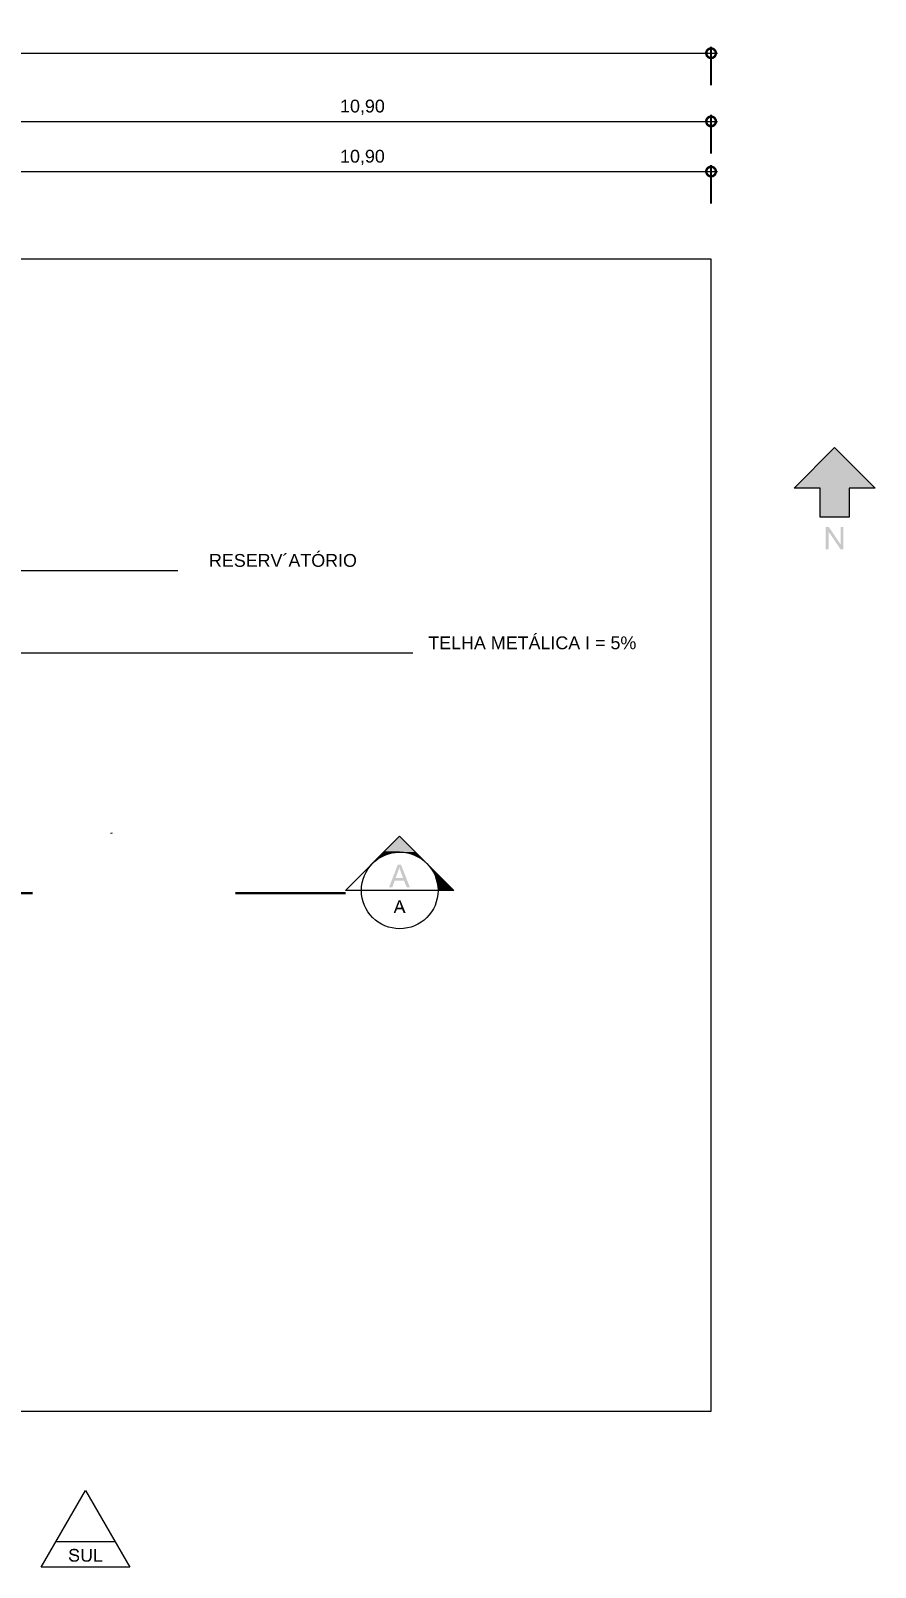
# Model space of a CAD drawing. Header units: millimetres. Extents: x 905 to 942.7, y 610.5 to 634.5.
# Drawn here: x 929.5 to 942.7, y 610.53 to 634.54 of the extents above; entities that cross this region are included whole.
import ezdxf

# ---------------------------------------------------------------- set-up
doc = ezdxf.new("R2010")
doc.units = ezdxf.units.MM
doc.linetypes.add('HIDDEN', pattern=[9.525, 6.35, -3.175])
doc.layers.add('ARQ_COTA_AZUL', color=5, linetype='Continuous', lineweight=20, true_color=0x0000ff)
doc.layers.add('ARQ_TELHADO CT', color=2, linetype='Continuous', lineweight=20)
doc.layers.add('LCORTE', color=234, linetype='HIDDEN', lineweight=30)
for name, color, linetype in [('ARQ_TXT 01', 1, 'Continuous'), ('PDF5_ARQ_COTA_AZUL', 5, 'Continuous'), ('PDF5_SIMB_01', 7, 'Continuous'), ('PDF5_SIMB_02', 7, 'Continuous'), ('PDF5_SIMB_TXT', 7, 'Continuous')]:
    doc.layers.add(name, color=color, linetype=linetype)
doc.layers.add('PDF5_SIMB_PREENCHIMENTO', color=7, linetype='Continuous', true_color=0xbababa)
doc.styles.add('Annot_2.0mm', font='arial.ttf', dxfattribs={"height": 2})
doc.styles.add('cota', font='arial.ttf')
doc.dimstyles.new('Info 01 - annot', dxfattribs={"dimtxt": 2, "dimasz": 3, "dimexe": 1, "dimexo": 1, "dimgap": 1, "dimtad": 1, "dimzin": 4, "dimtxsty": 'cota', "dimblk": 'DOTSMALL', "dimcen": 2, "dimdle": 1, "dimclrd": 256, "dimclre": 256, "dimclrt": 1, "dimazin": 2, "dimtfac": 0.09, "dimtix": 1, "dimtmove": 2, "dimatfit": 2, "dimfxl": 5, "dimfxlon": 1, "dimtolj": 1, "dimtzin": 4, "dimlwd": -1, "dimarcsym": 1})

# ---------------------------------------------------------------- blocks, each defined once
blk = doc.blocks.new('_DotSmall')
at = {"color": 0, "linetype": 'ByBlock', "const_width": 0.5}
blk.add_lwpolyline([(-0.0625, 0, 1), (0.0625, 0, 1)], format="xyb", close=True, dxfattribs=at)
blk = doc.blocks.new('*D35')
at = {"layer": 'ARQ_COTA_AZUL', "lineweight": -2, "transparency": 16777216}
for p, q in [((929.236, 631.843), (929.236, 632.443)), ((940.136, 631.843), (940.136, 632.443))]:
    blk.add_line(p, q, dxfattribs=at)
at = {"layer": 'ARQ_COTA_AZUL', "transparency": 16777216}
blk.add_line((929.136, 632.343), (940.236, 632.343), dxfattribs=at)
at = {"layer": 'ARQ_COTA_AZUL', "transparency": 16777216, "xscale": 0.3, "yscale": 0.3, "zscale": 0.3, "rotation": 180}
blk.add_blockref('_DotSmall', (929.236, 632.343), dxfattribs=at)
at = {"layer": 'ARQ_COTA_AZUL', "transparency": 16777216, "xscale": 0.3, "yscale": 0.3, "zscale": 0.3}
blk.add_blockref('_DotSmall', (940.136, 632.343), dxfattribs=at)
at = {"layer": 'ARQ_COTA_AZUL', "color": 1, "transparency": 16777216, "insert": (934.686, 632.564), "char_height": 0.2, "attachment_point": 5, "style": 'cota'}
blk.add_mtext('\\A1;10,90', dxfattribs=at)
blk = doc.blocks.new('*D38')
at = {"layer": 'ARQ_COTA_AZUL', "lineweight": -2, "transparency": 16777216}
for p, q in [((929.236, 632.627), (929.236, 633.227)), ((940.136, 632.627), (940.136, 633.227))]:
    blk.add_line(p, q, dxfattribs=at)
at = {"layer": 'ARQ_COTA_AZUL', "transparency": 16777216}
blk.add_line((929.136, 633.127), (940.236, 633.127), dxfattribs=at)
at = {"layer": 'ARQ_COTA_AZUL', "transparency": 16777216, "xscale": 0.3, "yscale": 0.3, "zscale": 0.3, "rotation": 180}
blk.add_blockref('_DotSmall', (929.236, 633.127), dxfattribs=at)
at = {"layer": 'ARQ_COTA_AZUL', "transparency": 16777216, "xscale": 0.3, "yscale": 0.3, "zscale": 0.3}
blk.add_blockref('_DotSmall', (940.136, 633.127), dxfattribs=at)
at = {"layer": 'ARQ_COTA_AZUL', "color": 1, "transparency": 16777216, "insert": (934.686, 633.348), "char_height": 0.2, "attachment_point": 5, "style": 'cota'}
blk.add_mtext('\\A1;10,90', dxfattribs=at)
blk = doc.blocks.new('*D39')
at = {"layer": 'ARQ_COTA_AZUL', "transparency": 16777216}
blk.add_line((910.036, 634.192), (940.236, 634.192), dxfattribs=at)
at = {"layer": 'ARQ_COTA_AZUL', "lineweight": -2, "transparency": 16777216}
for p, q in [((910.136, 633.692), (910.136, 634.292)), ((940.136, 633.692), (940.136, 634.292))]:
    blk.add_line(p, q, dxfattribs=at)
at = {"layer": 'ARQ_COTA_AZUL', "transparency": 16777216, "xscale": 0.3, "yscale": 0.3, "zscale": 0.3, "rotation": 180}
blk.add_blockref('_DotSmall', (910.136, 634.192), dxfattribs=at)
at = {"layer": 'ARQ_COTA_AZUL', "transparency": 16777216, "xscale": 0.3, "yscale": 0.3, "zscale": 0.3}
blk.add_blockref('_DotSmall', (940.136, 634.192), dxfattribs=at)
at = {"layer": 'ARQ_COTA_AZUL', "color": 1, "transparency": 16777216, "insert": (925.136, 634.412), "char_height": 0.2, "attachment_point": 5, "style": 'cota'}
blk.add_mtext('\\A1;30,00', dxfattribs=at)

msp = doc.modelspace()

# ---------------------------------------------------------------- hatches: boundary and pattern name
at = {"layer": 'PDF5_SIMB_01', "transparency": 33554559}
msp.add_hatch(color=256, dxfattribs=at).paths.add_polyline_path([(941.93, 626.442), (941.93, 626.789), (941.977, 626.789), (942.163, 626.514), (942.163, 626.789), (942.205, 626.789), (942.205, 626.442), (942.159, 626.442), (941.973, 626.717), (941.973, 626.442)])
at = {"layer": 'PDF5_SIMB_TXT', "transparency": 33554559}
h = msp.add_hatch(color=256, dxfattribs=at)
h.paths.add_polyline_path([(935.102, 621.159), (935.238, 621.511), (935.289, 621.511), (935.428, 621.159), (935.378, 621.159), (935.335, 621.265), (935.191, 621.265), (935.153, 621.159)], flags=0)
h.paths.add_polyline_path([(935.204, 621.303), (935.323, 621.303), (935.285, 621.401), (935.285, 621.405), (935.28, 621.413), (935.28, 621.418), (935.276, 621.422), (935.276, 621.426), (935.276, 621.435), (935.272, 621.439), (935.272, 621.443), (935.268, 621.447), (935.268, 621.452), (935.268, 621.456), (935.263, 621.46), (935.263, 621.464), (935.263, 621.468), (935.263, 621.473), (935.259, 621.473), (935.259, 621.468), (935.259, 621.464), (935.259, 621.46), (935.255, 621.456), (935.255, 621.452), (935.255, 621.447), (935.255, 621.439), (935.251, 621.435), (935.251, 621.43), (935.251, 621.426), (935.246, 621.422), (935.246, 621.418), (935.246, 621.413), (935.242, 621.409), (935.242, 621.405)], flags=0)
h = msp.add_hatch(color=256, dxfattribs=at)
h.paths.add_polyline_path([(935.174, 620.757), (935.251, 620.956), (935.28, 620.956), (935.361, 620.757), (935.331, 620.757), (935.306, 620.816), (935.225, 620.816), (935.2, 620.757)], flags=0)
h.paths.add_polyline_path([(935.229, 620.842), (935.297, 620.842), (935.276, 620.897), (935.276, 620.897), (935.276, 620.901), (935.276, 620.905), (935.272, 620.91), (935.272, 620.91), (935.272, 620.914), (935.272, 620.918), (935.268, 620.918), (935.268, 620.922), (935.268, 620.922), (935.268, 620.927), (935.268, 620.931), (935.263, 620.931), (935.263, 620.935), (935.263, 620.935), (935.263, 620.935), (935.263, 620.935), (935.263, 620.931), (935.263, 620.931), (935.263, 620.927), (935.259, 620.922), (935.259, 620.922), (935.259, 620.918), (935.259, 620.914), (935.259, 620.914), (935.255, 620.91), (935.255, 620.905), (935.255, 620.905), (935.255, 620.901), (935.255, 620.901), (935.255, 620.897)], flags=0)
for points in [[(930.101, 610.687), (930.126, 610.687), (930.126, 610.687), (930.126, 610.682), (930.126, 610.678), (930.126, 610.678), (930.126, 610.674), (930.126, 610.67), (930.13, 610.67), (930.13, 610.666), (930.13, 610.666), (930.13, 610.666), (930.134, 610.661), (930.134, 610.661), (930.139, 610.657), (930.139, 610.657), (930.143, 610.653), (930.143, 610.653), (930.147, 610.653), (930.147, 610.649), (930.151, 610.649), (930.151, 610.649), (930.156, 610.649), (930.156, 610.649), (930.16, 610.644), (930.164, 610.644), (930.164, 610.644), (930.168, 610.644), (930.168, 610.644), (930.173, 610.644), (930.177, 610.644), (930.181, 610.644), (930.181, 610.644), (930.181, 610.644), (930.185, 610.644), (930.189, 610.644), (930.194, 610.644), (930.194, 610.644), (930.198, 610.644), (930.202, 610.644), (930.202, 610.644), (930.206, 610.644), (930.206, 610.644), (930.211, 610.649), (930.211, 610.649), (930.215, 610.649), (930.219, 610.653), (930.219, 610.653), (930.223, 610.653), (930.223, 610.657), (930.228, 610.657), (930.228, 610.661), (930.228, 610.661), (930.232, 610.666), (930.232, 610.666), (930.232, 610.67), (930.232, 610.674), (930.232, 610.674), (930.232, 610.678), (930.232, 610.678), (930.232, 610.682), (930.232, 610.687), (930.232, 610.687), (930.228, 610.691), (930.228, 610.691), (930.228, 610.695), (930.228, 610.695), (930.223, 610.695), (930.223, 610.699), (930.219, 610.699), (930.219, 610.699), (930.215, 610.704), (930.211, 610.704), (930.211, 610.704), (930.206, 610.704), (930.206, 610.708), (930.206, 610.708), (930.202, 610.708), (930.202, 610.708), (930.198, 610.708), (930.194, 610.708), (930.194, 610.708), (930.189, 610.712), (930.185, 610.712), (930.181, 610.712), (930.177, 610.712), (930.173, 610.716), (930.173, 610.716), (930.168, 610.716), (930.168, 610.716), (930.164, 610.716), (930.16, 610.716), (930.156, 610.721), (930.156, 610.721), (930.151, 610.721), (930.147, 610.721), (930.147, 610.721), (930.143, 610.725), (930.143, 610.725), (930.139, 610.725), (930.139, 610.725), (930.134, 610.725), (930.134, 610.729), (930.13, 610.729), (930.13, 610.729), (930.126, 610.733), (930.126, 610.733), (930.122, 610.733), (930.122, 610.738), (930.117, 610.738), (930.117, 610.742), (930.117, 610.742), (930.113, 610.746), (930.113, 610.746), (930.113, 610.75), (930.109, 610.75), (930.109, 610.754), (930.109, 610.754), (930.109, 610.759), (930.109, 610.763), (930.109, 610.763), (930.105, 610.767), (930.105, 610.767), (930.105, 610.771), (930.105, 610.771), (930.105, 610.776), (930.109, 610.78), (930.109, 610.78), (930.109, 610.784), (930.109, 610.788), (930.109, 610.788), (930.113, 610.793), (930.113, 610.793), (930.113, 610.797), (930.113, 610.801), (930.117, 610.801), (930.117, 610.805), (930.122, 610.805), (930.122, 610.805), (930.122, 610.809), (930.126, 610.809), (930.13, 610.814), (930.13, 610.814), (930.134, 610.814), (930.134, 610.818), (930.139, 610.818), (930.139, 610.818), (930.143, 610.818), (930.147, 610.822), (930.147, 610.822), (930.151, 610.822), (930.151, 610.822), (930.156, 610.822), (930.16, 610.822), (930.16, 610.826), (930.164, 610.826), (930.168, 610.826), (930.168, 610.826), (930.173, 610.826), (930.177, 610.826), (930.177, 610.826), (930.181, 610.826), (930.181, 610.826), (930.185, 610.826), (930.189, 610.826), (930.194, 610.826), (930.194, 610.826), (930.198, 610.822), (930.198, 610.822), (930.202, 610.822), (930.206, 610.822), (930.206, 610.822), (930.211, 610.822), (930.215, 610.818), (930.215, 610.818), (930.215, 610.818), (930.219, 610.818), (930.223, 610.818), (930.223, 610.814), (930.228, 610.814), (930.228, 610.814), (930.232, 610.809), (930.232, 610.809), (930.236, 610.805), (930.236, 610.805), (930.24, 610.801), (930.24, 610.801), (930.24, 610.797), (930.24, 610.797), (930.244, 610.797), (930.244, 610.793), (930.244, 610.788), (930.249, 610.788), (930.249, 610.784), (930.249, 610.784), (930.249, 610.78), (930.249, 610.776), (930.253, 610.776), (930.253, 610.771), (930.253, 610.767), (930.253, 610.767), (930.253, 610.767), (930.228, 610.763), (930.228, 610.767), (930.228, 610.771), (930.223, 610.771), (930.223, 610.776), (930.223, 610.78), (930.223, 610.78), (930.219, 610.784), (930.219, 610.784), (930.219, 610.788), (930.215, 610.788), (930.215, 610.793), (930.215, 610.793), (930.211, 610.793), (930.211, 610.797), (930.206, 610.797), (930.206, 610.797), (930.202, 610.797), (930.202, 610.801), (930.198, 610.801), (930.194, 610.801), (930.194, 610.801), (930.189, 610.801), (930.185, 610.801), (930.181, 610.801), (930.181, 610.801), (930.177, 610.801), (930.173, 610.801), (930.173, 610.801), (930.168, 610.801), (930.164, 610.801), (930.16, 610.801), (930.16, 610.801), (930.156, 610.801), (930.156, 610.801), (930.151, 610.797), (930.151, 610.797), (930.147, 610.797), (930.147, 610.797), (930.143, 610.793), (930.143, 610.793), (930.143, 610.793), (930.139, 610.788), (930.139, 610.788), (930.134, 610.784), (930.134, 610.784), (930.134, 610.78), (930.134, 610.78), (930.13, 610.776), (930.13, 610.771), (930.13, 610.771), (930.13, 610.771), (930.134, 610.767), (930.134, 610.763), (930.134, 610.763), (930.134, 610.759), (930.139, 610.759), (930.139, 610.754), (930.139, 610.754), (930.143, 610.754), (930.143, 610.754), (930.143, 610.75), (930.147, 610.75), (930.147, 610.75), (930.151, 610.75), (930.151, 610.75), (930.156, 610.746), (930.156, 610.746), (930.16, 610.746), (930.164, 610.746), (930.168, 610.742), (930.168, 610.742), (930.173, 610.742), (930.177, 610.742), (930.181, 610.742), (930.185, 610.738), (930.185, 610.738), (930.189, 610.738), (930.194, 610.738), (930.198, 610.738), (930.202, 610.733), (930.202, 610.733), (930.206, 610.733), (930.211, 610.733), (930.211, 610.733), (930.215, 610.733), (930.215, 610.729), (930.219, 610.729), (930.219, 610.729), (930.223, 610.729), (930.223, 610.729), (930.223, 610.729), (930.228, 610.725), (930.228, 610.725), (930.232, 610.725), (930.236, 610.721), (930.236, 610.721), (930.24, 610.721), (930.24, 610.716), (930.244, 610.716), (930.244, 610.712), (930.249, 610.712), (930.249, 610.708), (930.249, 610.708), (930.249, 610.708), (930.253, 610.704), (930.253, 610.704), (930.253, 610.699), (930.253, 610.699), (930.257, 610.695), (930.257, 610.691), (930.257, 610.691), (930.257, 610.687), (930.257, 610.682), (930.257, 610.682), (930.257, 610.678), (930.257, 610.674), (930.257, 610.674), (930.257, 610.67), (930.257, 610.67), (930.257, 610.666), (930.257, 610.661), (930.253, 610.661), (930.253, 610.657), (930.253, 610.657), (930.253, 610.653), (930.249, 610.649), (930.249, 610.649), (930.249, 610.649), (930.244, 610.644), (930.244, 610.644), (930.24, 610.64), (930.24, 610.64), (930.24, 610.636), (930.236, 610.636), (930.236, 610.632), (930.232, 610.632), (930.228, 610.632), (930.228, 610.627), (930.223, 610.627), (930.223, 610.627), (930.219, 610.627), (930.219, 610.623), (930.215, 610.623), (930.215, 610.623), (930.211, 610.623), (930.206, 610.623), (930.206, 610.619), (930.202, 610.619), (930.198, 610.619), (930.198, 610.619), (930.194, 610.619), (930.189, 610.619), (930.189, 610.619), (930.185, 610.619), (930.185, 610.619), (930.181, 610.619), (930.177, 610.619), (930.177, 610.619), (930.173, 610.619), (930.168, 610.619), (930.164, 610.619), (930.164, 610.619), (930.16, 610.619), (930.156, 610.623), (930.156, 610.623), (930.151, 610.623), (930.151, 610.623), (930.147, 610.623), (930.143, 610.623), (930.143, 610.623), (930.139, 610.627), (930.139, 610.627), (930.134, 610.627), (930.134, 610.627), (930.13, 610.632), (930.13, 610.632), (930.126, 610.632), (930.126, 610.636), (930.122, 610.636), (930.122, 610.64), (930.117, 610.64), (930.117, 610.644), (930.113, 610.644), (930.113, 610.649), (930.109, 610.649), (930.109, 610.649), (930.109, 610.653), (930.109, 610.657), (930.105, 610.657), (930.105, 610.661), (930.105, 610.661), (930.101, 610.666), (930.101, 610.67), (930.101, 610.67), (930.101, 610.674), (930.101, 610.674), (930.101, 610.678), (930.101, 610.682), (930.101, 610.682), (930.101, 610.687)], [(930.427, 610.822), (930.452, 610.822), (930.452, 610.708), (930.452, 610.704), (930.452, 610.699), (930.452, 610.695), (930.452, 610.695), (930.452, 610.691), (930.452, 610.687), (930.452, 610.682), (930.452, 610.682), (930.452, 610.678), (930.448, 610.678), (930.448, 610.674), (930.448, 610.67), (930.448, 610.67), (930.448, 610.666), (930.448, 610.666), (930.448, 610.661), (930.443, 610.661), (930.443, 610.657), (930.443, 610.657), (930.443, 610.653), (930.443, 610.653), (930.439, 610.649), (930.439, 610.649), (930.439, 610.644), (930.435, 610.644), (930.435, 610.64), (930.431, 610.64), (930.431, 610.636), (930.427, 610.636), (930.427, 610.632), (930.422, 610.632), (930.422, 610.632), (930.418, 610.627), (930.418, 610.627), (930.414, 610.627), (930.414, 610.627), (930.41, 610.623), (930.405, 610.623), (930.405, 610.623), (930.401, 610.623), (930.401, 610.623), (930.397, 610.619), (930.393, 610.619), (930.393, 610.619), (930.388, 610.619), (930.384, 610.619), (930.384, 610.619), (930.38, 610.619), (930.376, 610.619), (930.376, 610.619), (930.372, 610.619), (930.367, 610.619), (930.363, 610.619), (930.363, 610.619), (930.359, 610.619), (930.355, 610.619), (930.355, 610.619), (930.35, 610.619), (930.346, 610.623), (930.346, 610.623), (930.342, 610.623), (930.338, 610.623), (930.338, 610.623), (930.333, 610.627), (930.333, 610.627), (930.329, 610.627), (930.329, 610.627), (930.329, 610.627), (930.325, 610.632), (930.325, 610.632), (930.321, 610.632), (930.316, 610.636), (930.316, 610.636), (930.316, 610.64), (930.312, 610.64), (930.312, 610.644), (930.308, 610.644), (930.308, 610.649), (930.308, 610.649), (930.304, 610.653), (930.304, 610.653), (930.304, 610.657), (930.304, 610.657), (930.3, 610.657), (930.3, 610.661), (930.3, 610.661), (930.3, 610.666), (930.3, 610.67), (930.3, 610.67), (930.3, 610.674), (930.295, 610.674), (930.295, 610.678), (930.295, 610.682), (930.295, 610.682), (930.295, 610.687), (930.295, 610.691), (930.295, 610.691), (930.295, 610.695), (930.295, 610.699), (930.295, 610.704), (930.295, 610.704), (930.295, 610.708), (930.295, 610.822), (930.321, 610.822), (930.321, 610.708), (930.321, 610.704), (930.321, 610.699), (930.321, 610.695), (930.321, 610.695), (930.321, 610.691), (930.321, 610.687), (930.321, 610.682), (930.321, 610.682), (930.325, 610.678), (930.325, 610.678), (930.325, 610.674), (930.325, 610.674), (930.325, 610.67), (930.325, 610.67), (930.329, 610.666), (930.329, 610.666), (930.329, 610.661), (930.333, 610.657), (930.333, 610.657), (930.333, 610.657), (930.338, 610.653), (930.338, 610.653), (930.342, 610.649), (930.342, 610.649), (930.346, 610.649), (930.346, 610.649), (930.35, 610.644), (930.35, 610.644), (930.355, 610.644), (930.359, 610.644), (930.359, 610.644), (930.363, 610.644), (930.367, 610.644), (930.367, 610.644), (930.372, 610.644), (930.376, 610.644), (930.38, 610.644), (930.38, 610.644), (930.384, 610.644), (930.388, 610.644), (930.388, 610.644), (930.393, 610.644), (930.397, 610.644), (930.397, 610.649), (930.401, 610.649), (930.401, 610.649), (930.405, 610.649), (930.405, 610.653), (930.41, 610.653), (930.41, 610.653), (930.414, 610.657), (930.414, 610.657), (930.414, 610.657), (930.414, 610.657), (930.418, 610.661), (930.418, 610.661), (930.418, 610.666), (930.418, 610.666), (930.422, 610.67), (930.422, 610.67), (930.422, 610.674), (930.422, 610.674), (930.422, 610.678), (930.422, 610.682), (930.422, 610.682), (930.427, 610.687), (930.427, 610.691), (930.427, 610.695), (930.427, 610.699), (930.427, 610.699), (930.427, 610.704), (930.427, 610.708)], [(930.494, 610.623), (930.494, 610.822), (930.519, 610.822), (930.519, 610.644), (930.621, 610.644), (930.621, 610.623)]]:
    msp.add_hatch(color=256, dxfattribs=at).paths.add_polyline_path(points)

# ---------------------------------------------------------------- linework, layer by layer
at = {"layer": 'ARQ_TELHADO CT'}
msp.add_lwpolyline([(910.136, 612.972), (940.136, 612.972), (940.136, 630.972), (910.136, 630.972)], close=True, dxfattribs=at)
at = {"layer": 'LCORTE'}
msp.add_line((913.652, 621.068), (934.42, 621.068), dxfattribs=at)
at = {"layer": 'PDF5_ARQ_COTA_AZUL', "lineweight": 20}
for points in [[(923.631, 626.109), (931.801, 626.109)], [(927.304, 624.821), (935.475, 624.821)]]:
    msp.add_lwpolyline(points, dxfattribs=at)
at = {"layer": 'PDF5_SIMB_01', "lineweight": 9}
for points in [[(941.844, 627.394), (941.433, 627.394), (942.068, 628.029), (942.703, 627.394), (942.293, 627.394), (942.293, 626.941), (941.844, 626.941)], [(934.665, 621.108), (934.42, 621.108), (935.267, 621.959), (936.113, 621.108), (935.868, 621.108)]]:
    msp.add_lwpolyline(points, close=True, dxfattribs=at)
msp.add_circle((935.269, 621.11), 0.599, dxfattribs=at)
at = {"layer": 'PDF5_SIMB_02', "lineweight": 20}
msp.add_lwpolyline([(929.664, 610.534), (930.358, 611.732), (931.048, 610.534)], close=True, dxfattribs=at)
msp.add_lwpolyline([(930.82, 610.932), (929.897, 610.932)], dxfattribs=at)
at = {"layer": 'PDF5_SIMB_PREENCHIMENTO', "lineweight": 0}
for points in [[(935.013, 621.705), (935.195, 621.705), (935.013, 621.705)], [(935.017, 621.709), (935.267, 621.709), (935.017, 621.709)], [(935.017, 621.709), (935.25, 621.709), (935.017, 621.709)], [(935.017, 621.709), (935.237, 621.709), (935.017, 621.709)], [(934.809, 621.502), (934.822, 621.514), (934.809, 621.502)], [(935.669, 621.552), (935.66, 621.561), (935.669, 621.552)], [(935.728, 621.493), (935.719, 621.502), (935.728, 621.493)]]:
    msp.add_lwpolyline(points, dxfattribs=at)
at = {"layer": 'PDF5_SIMB_PREENCHIMENTO', "transparency": 33554559}
for points in [[(942.068, 628.029), (942.703, 627.394), (941.433, 627.394)], [(942.293, 627.394), (941.844, 627.394), (942.293, 626.941)], [(941.844, 627.394), (942.293, 626.941), (941.844, 626.941)], [(930.754, 622.012), (930.783, 622.012), (930.741, 621.999)], [(930.783, 622.012), (930.741, 621.999), (930.775, 621.999)], [(935.267, 621.959), (935.017, 621.709), (935.516, 621.709)], [(934.924, 621.616), (934.945, 621.616), (934.915, 621.607)], [(934.945, 621.616), (934.915, 621.607), (934.932, 621.607)], [(934.932, 621.624), (934.957, 621.624), (934.924, 621.616)], [(934.957, 621.624), (934.924, 621.616), (934.945, 621.616)], [(934.941, 621.633), (934.97, 621.633), (934.932, 621.624)], [(934.97, 621.633), (934.932, 621.624), (934.957, 621.624)], [(934.945, 621.637), (934.983, 621.637), (934.941, 621.633)], [(934.983, 621.637), (934.941, 621.633), (934.97, 621.633)], [(934.953, 621.646), (934.996, 621.646), (934.945, 621.637)], [(934.996, 621.646), (934.945, 621.637), (934.983, 621.637)], [(934.962, 621.65), (935.008, 621.65), (934.953, 621.646)], [(935.008, 621.65), (934.953, 621.646), (934.996, 621.646)], [(934.966, 621.658), (935.021, 621.658), (934.962, 621.65)], [(935.021, 621.658), (934.962, 621.65), (935.008, 621.65)], [(934.97, 621.663), (935.034, 621.663), (934.966, 621.658)], [(935.034, 621.663), (934.966, 621.658), (935.021, 621.658)], [(934.979, 621.671), (935.051, 621.671), (934.97, 621.663)], [(935.051, 621.671), (934.97, 621.663), (935.034, 621.663)], [(934.983, 621.675), (935.063, 621.675), (934.979, 621.671)], [(935.063, 621.675), (934.979, 621.671), (935.051, 621.671)], [(934.987, 621.679), (935.076, 621.679), (934.983, 621.675)], [(935.076, 621.679), (934.983, 621.675), (935.063, 621.675)], [(934.991, 621.684), (935.093, 621.684), (934.987, 621.679)], [(935.093, 621.684), (934.987, 621.679), (935.076, 621.679)], [(934.996, 621.688), (935.106, 621.688), (934.991, 621.684)], [(935.106, 621.688), (934.991, 621.684), (935.093, 621.684)], [(935, 621.692), (935.118, 621.692), (934.996, 621.688)], [(935.118, 621.692), (934.996, 621.688), (935.106, 621.688)], [(935.004, 621.696), (935.135, 621.696), (935, 621.692)], [(935.135, 621.696), (935, 621.692), (935.118, 621.692)], [(935.008, 621.696), (935.148, 621.696), (935.004, 621.696)], [(935.148, 621.696), (935.004, 621.696), (935.135, 621.696)], [(935.013, 621.705), (935.178, 621.705), (935.008, 621.701)], [(935.178, 621.705), (935.008, 621.701), (935.165, 621.701)], [(935.008, 621.701), (935.165, 621.701), (935.008, 621.696)], [(935.165, 621.701), (935.008, 621.696), (935.148, 621.696)], [(935.017, 621.705), (935.207, 621.705), (935.013, 621.705)], [(935.207, 621.705), (935.013, 621.705), (935.195, 621.705)], [(935.195, 621.705), (935.013, 621.705), (935.178, 621.705)], [(935.267, 621.709), (935.017, 621.709), (935.25, 621.709)], [(935.25, 621.709), (935.017, 621.709), (935.237, 621.709)], [(935.237, 621.709), (935.017, 621.709), (935.22, 621.709)], [(935.017, 621.709), (935.22, 621.709), (935.017, 621.705)], [(935.22, 621.709), (935.017, 621.705), (935.207, 621.705)], [(935.279, 621.709), (935.516, 621.709), (935.267, 621.709)], [(935.279, 621.709), (935.279, 621.709), (935.516, 621.709)], [(935.296, 621.709), (935.516, 621.709), (935.279, 621.709)], [(935.296, 621.709), (935.296, 621.709), (935.516, 621.709)], [(935.309, 621.709), (935.516, 621.709), (935.296, 621.709)], [(935.309, 621.709), (935.309, 621.709), (935.516, 621.709)], [(935.309, 621.709), (935.516, 621.709), (935.326, 621.705)], [(935.516, 621.709), (935.326, 621.705), (935.516, 621.705)], [(935.326, 621.705), (935.516, 621.705), (935.338, 621.705)], [(935.516, 621.705), (935.338, 621.705), (935.521, 621.705)], [(935.355, 621.705), (935.521, 621.705), (935.338, 621.705)], [(935.355, 621.705), (935.355, 621.705), (935.521, 621.705)], [(935.355, 621.705), (935.521, 621.705), (935.368, 621.701)], [(935.521, 621.705), (935.368, 621.701), (935.525, 621.701)], [(935.368, 621.701), (935.525, 621.701), (935.385, 621.696)], [(935.525, 621.701), (935.385, 621.696), (935.525, 621.696)], [(935.385, 621.696), (935.525, 621.696), (935.398, 621.696)], [(935.525, 621.696), (935.398, 621.696), (935.529, 621.696)], [(935.398, 621.696), (935.529, 621.696), (935.415, 621.692)], [(935.529, 621.696), (935.415, 621.692), (935.533, 621.692)], [(935.415, 621.692), (935.533, 621.692), (935.427, 621.688)], [(935.533, 621.692), (935.427, 621.688), (935.537, 621.688)], [(935.427, 621.688), (935.537, 621.688), (935.44, 621.684)], [(935.537, 621.688), (935.44, 621.684), (935.542, 621.684)], [(935.44, 621.684), (935.542, 621.684), (935.457, 621.679)], [(935.542, 621.684), (935.457, 621.679), (935.546, 621.679)], [(935.457, 621.679), (935.546, 621.679), (935.47, 621.675)], [(935.546, 621.679), (935.47, 621.675), (935.55, 621.675)], [(935.47, 621.675), (935.55, 621.675), (935.482, 621.671)], [(935.55, 621.675), (935.482, 621.671), (935.554, 621.671)], [(935.482, 621.671), (935.554, 621.671), (935.495, 621.663)], [(935.554, 621.671), (935.495, 621.663), (935.559, 621.663)], [(935.495, 621.663), (935.559, 621.663), (935.512, 621.658)], [(935.559, 621.663), (935.512, 621.658), (935.567, 621.658)], [(935.512, 621.658), (935.567, 621.658), (935.525, 621.65)], [(935.567, 621.658), (935.525, 621.65), (935.571, 621.65)], [(935.525, 621.65), (935.571, 621.65), (935.537, 621.646)], [(935.571, 621.65), (935.537, 621.646), (935.58, 621.646)], [(935.537, 621.646), (935.58, 621.646), (935.55, 621.637)], [(935.58, 621.646), (935.55, 621.637), (935.584, 621.637)], [(935.55, 621.637), (935.584, 621.637), (935.563, 621.633)], [(935.584, 621.637), (935.563, 621.633), (935.592, 621.633)], [(935.563, 621.633), (935.592, 621.633), (935.576, 621.624)], [(935.592, 621.633), (935.576, 621.624), (935.601, 621.624)], [(935.576, 621.624), (935.601, 621.624), (935.588, 621.616)], [(935.601, 621.624), (935.588, 621.616), (935.609, 621.616)], [(935.588, 621.616), (935.609, 621.616), (935.601, 621.607)], [(935.609, 621.616), (935.601, 621.607), (935.618, 621.607)], [(934.729, 621.421), (934.754, 621.421), (934.716, 621.409)], [(934.754, 621.421), (934.716, 621.409), (934.746, 621.409)], [(934.742, 621.434), (934.759, 621.434), (934.729, 621.421)], [(934.759, 621.434), (934.729, 621.421), (934.754, 621.421)], [(934.754, 621.442), (934.767, 621.442), (934.742, 621.434)], [(934.767, 621.442), (934.742, 621.434), (934.759, 621.434)], [(934.763, 621.455), (934.775, 621.455), (934.754, 621.442)], [(934.775, 621.455), (934.754, 621.442), (934.767, 621.442)], [(934.775, 621.468), (934.784, 621.468), (934.763, 621.455)], [(934.784, 621.468), (934.763, 621.455), (934.775, 621.455)], [(934.788, 621.48), (934.792, 621.48), (934.775, 621.468)], [(934.792, 621.48), (934.775, 621.468), (934.784, 621.468)], [(934.801, 621.493), (934.805, 621.493), (934.788, 621.48)], [(934.805, 621.493), (934.788, 621.48), (934.792, 621.48)], [(934.809, 621.502), (934.814, 621.502), (934.801, 621.493)], [(934.814, 621.502), (934.801, 621.493), (934.805, 621.493)], [(934.822, 621.514), (934.809, 621.502), (934.814, 621.502)], [(934.835, 621.523), (934.822, 621.514), (934.822, 621.514)], [(934.86, 621.552), (934.852, 621.544), (934.852, 621.544)], [(934.873, 621.561), (934.86, 621.552), (934.86, 621.552)], [(934.86, 621.552), (934.86, 621.552), (934.873, 621.561)], [(934.873, 621.561), (934.873, 621.561), (934.886, 621.574)], [(934.873, 621.561), (934.886, 621.574), (934.881, 621.574)], [(934.89, 621.582), (934.894, 621.582), (934.881, 621.574)], [(934.894, 621.582), (934.881, 621.574), (934.886, 621.574)], [(934.898, 621.591), (934.907, 621.591), (934.89, 621.582)], [(934.907, 621.591), (934.89, 621.582), (934.894, 621.582)], [(934.907, 621.599), (934.919, 621.599), (934.898, 621.591)], [(934.919, 621.599), (934.898, 621.591), (934.907, 621.591)], [(934.915, 621.607), (934.932, 621.607), (934.907, 621.599)], [(934.932, 621.607), (934.907, 621.599), (934.919, 621.599)], [(935.601, 621.607), (935.618, 621.607), (935.614, 621.599)], [(935.618, 621.607), (935.614, 621.599), (935.626, 621.599)], [(935.614, 621.599), (935.626, 621.599), (935.626, 621.591)], [(935.626, 621.599), (935.626, 621.591), (935.635, 621.591)], [(935.626, 621.591), (935.635, 621.591), (935.635, 621.582)], [(935.635, 621.591), (935.635, 621.582), (935.643, 621.582)], [(935.635, 621.582), (935.643, 621.582), (935.648, 621.574)], [(935.643, 621.582), (935.648, 621.574), (935.652, 621.574)], [(935.66, 621.561), (935.652, 621.574), (935.648, 621.574)], [(935.66, 621.561), (935.66, 621.561), (935.652, 621.574)], [(935.66, 621.561), (935.669, 621.552), (935.673, 621.552)], [(935.673, 621.552), (935.669, 621.552), (935.681, 621.544)], [(935.698, 621.523), (935.711, 621.514), (935.711, 621.514)], [(935.711, 621.514), (935.719, 621.502), (935.719, 621.502)], [(935.719, 621.502), (935.719, 621.502), (935.711, 621.514)], [(935.719, 621.502), (935.728, 621.493), (935.732, 621.493)], [(935.728, 621.493), (935.732, 621.493), (935.736, 621.48)], [(935.732, 621.493), (935.736, 621.48), (935.745, 621.48)], [(935.736, 621.48), (935.745, 621.48), (935.749, 621.468)], [(935.745, 621.48), (935.749, 621.468), (935.758, 621.468)], [(935.749, 621.468), (935.758, 621.468), (935.758, 621.455)], [(935.758, 621.468), (935.758, 621.455), (935.766, 621.455)], [(935.758, 621.455), (935.766, 621.455), (935.766, 621.442)], [(935.766, 621.455), (935.766, 621.442), (935.779, 621.442)], [(935.766, 621.442), (935.779, 621.442), (935.77, 621.434)], [(935.779, 621.442), (935.77, 621.434), (935.791, 621.434)], [(935.77, 621.434), (935.791, 621.434), (935.779, 621.421)], [(935.791, 621.434), (935.779, 621.421), (935.804, 621.421)], [(935.779, 621.421), (935.804, 621.421), (935.787, 621.409)], [(935.804, 621.421), (935.787, 621.409), (935.817, 621.409)], [(935.787, 621.409), (935.817, 621.409), (935.796, 621.396)], [(935.817, 621.409), (935.796, 621.396), (935.83, 621.396)], [(935.796, 621.396), (935.83, 621.396), (935.8, 621.379)], [(935.83, 621.396), (935.8, 621.379), (935.842, 621.379)], [(935.8, 621.379), (935.842, 621.379), (935.808, 621.366)], [(935.842, 621.379), (935.808, 621.366), (935.855, 621.366)], [(935.808, 621.366), (935.855, 621.366), (935.813, 621.353)], [(935.855, 621.366), (935.813, 621.353), (935.872, 621.353)], [(935.813, 621.353), (935.872, 621.353), (935.821, 621.341)], [(935.872, 621.353), (935.821, 621.341), (935.885, 621.341)], [(935.821, 621.341), (935.885, 621.341), (935.825, 621.328)], [(935.885, 621.341), (935.825, 621.328), (935.897, 621.328)], [(935.825, 621.328), (935.897, 621.328), (935.83, 621.311)], [(935.897, 621.328), (935.83, 621.311), (935.91, 621.311)], [(935.83, 621.311), (935.91, 621.311), (935.834, 621.298)], [(935.91, 621.311), (935.834, 621.298), (935.927, 621.298)], [(935.834, 621.298), (935.927, 621.298), (935.842, 621.286)], [(935.927, 621.298), (935.842, 621.286), (935.94, 621.286)], [(935.842, 621.286), (935.94, 621.286), (935.842, 621.269)], [(935.94, 621.286), (935.842, 621.269), (935.952, 621.269)], [(935.842, 621.269), (935.952, 621.269), (935.847, 621.256)], [(935.952, 621.269), (935.847, 621.256), (935.969, 621.256)], [(935.847, 621.256), (935.969, 621.256), (935.851, 621.243)], [(935.969, 621.256), (935.851, 621.243), (935.982, 621.243)], [(935.851, 621.243), (935.982, 621.243), (935.855, 621.226)], [(935.982, 621.243), (935.855, 621.226), (935.999, 621.226)], [(935.855, 621.226), (935.999, 621.226), (935.859, 621.214)], [(935.999, 621.226), (935.859, 621.214), (936.012, 621.214)], [(935.859, 621.214), (936.012, 621.214), (935.859, 621.197)], [(936.012, 621.214), (935.859, 621.197), (936.024, 621.197)], [(935.859, 621.197), (936.024, 621.197), (935.863, 621.184)], [(936.024, 621.197), (935.863, 621.184), (936.041, 621.184)], [(935.863, 621.184), (936.041, 621.184), (935.863, 621.167)], [(936.041, 621.184), (935.863, 621.167), (936.054, 621.167)], [(935.863, 621.167), (936.054, 621.167), (935.863, 621.155)], [(936.054, 621.167), (935.863, 621.155), (936.071, 621.155)], [(935.863, 621.155), (936.071, 621.155), (935.863, 621.138)], [(936.071, 621.155), (935.863, 621.138), (936.084, 621.138)], [(935.863, 621.138), (936.084, 621.138), (935.868, 621.125)], [(936.084, 621.138), (935.868, 621.125), (936.101, 621.125)], [(935.868, 621.125), (936.101, 621.125), (935.868, 621.108)], [(936.101, 621.125), (935.868, 621.108), (936.113, 621.108)]]:
    msp.add_solid(points, dxfattribs=at)

# ---------------------------------------------------------------- texts
at = {"layer": 'ARQ_TXT 01', "char_height": 0.2, "width": 4.6055, "attachment_point": 1, "style": 'Annot_2.0mm'}
for s, insert in [('RESERV´ATÓRIO', (932.287, 626.367)), ('TELHA METÁLICA I = 5%', (935.715, 625.079))]:
    msp.add_mtext(s, dxfattribs=dict(at, insert=insert))

# ---------------------------------------------------------------- dimensions: what is measured, and where the dimension line sits
at = {"layer": 'ARQ_COTA_AZUL'}
for base, p1, picture, middle in [((940.136, 634.192), (910.136, 630.972), '*D39', (925.136, 634.412)), ((940.136, 633.127), (929.236, 624.172), '*D38', (934.686, 633.348)), ((940.136, 632.343), (929.236, 624.172), '*D35', (934.686, 632.564))]:
    dim = msp.add_linear_dim(base=base, p1=p1, p2=(940.136, 630.972), dimstyle='Info 01 - annot', dxfattribs=at)
    dim.commit()
    dim.dimension.update_dxf_attribs({"geometry": picture, "text_midpoint": middle})

doc.saveas('drawing.dxf')
